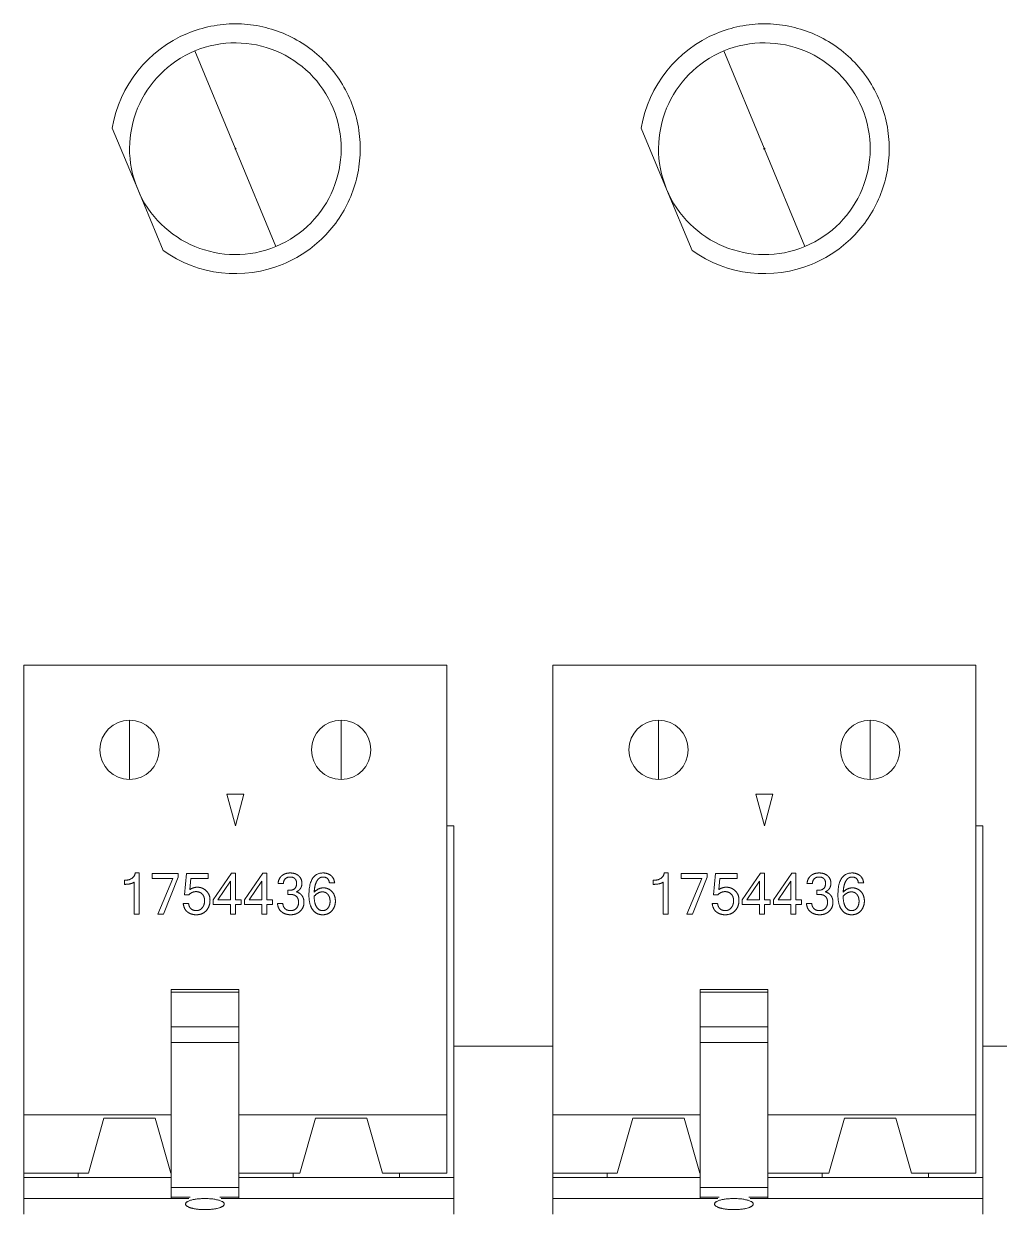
# Model space of a CAD drawing. Header units: millimetres. Extents: x -118 to 1430, y 370 to 1370.
# Drawn here: x 3.47 to 26.52, y 463 to 491.12 of the extents above; entities that cross this region are included whole.
import ezdxf

# ---------------------------------------------------------------- set-up
doc = ezdxf.new("R2010")
doc.units = ezdxf.units.MM
doc.layers.add('TANGENT EDGES', color=7, linetype='Continuous', lineweight=0)
doc.layers.add('VISIBLE', color=7, linetype='Continuous', lineweight=0)

msp = doc.modelspace()

# ---------------------------------------------------------------- linework, layer by layer
at = {"layer": 'TANGENT EDGES'}
for p, q in [((8.47, 488.177), (7.516, 490.477)), ((20.97, 488.177), (20.016, 490.477)), ((9.431, 485.858), (8.478, 488.158)), ((21.931, 485.858), (20.978, 488.158)), ((5.974, 474.67), (5.974, 473.27)), ((10.974, 473.27), (10.974, 474.67)), ((18.474, 474.67), (18.474, 473.27)), ((23.474, 473.27), (23.474, 474.67)), ((8.554, 468.246), (6.954, 468.246)), ((21.054, 468.246), (19.454, 468.246)), ((8.554, 467.425), (6.954, 467.425)), ((21.054, 467.425), (19.454, 467.425)), ((7.402, 463.402), (6.954, 463.402)), ((8.554, 463.402), (8.106, 463.402)), ((19.902, 463.402), (19.454, 463.402)), ((21.054, 463.402), (20.606, 463.402))]:
    msp.add_line(p, q, dxfattribs=at)
for centre, radius, start, end in [((8.474, 488.167), 0.01, 112.5227, 292.5227), ((8.474, 488.167), 0.01, 292.5227, 112.5227), ((20.974, 488.167), 0.01, 112.5227, 292.5227), ((20.974, 488.167), 0.01, 292.5227, 112.5227), ((5.974, 473.97), 0.7, 90, 270), ((5.974, 473.97), 0.7, 270, 90), ((10.974, 473.97), 0.7, 90, 270), ((10.974, 473.97), 0.7, 270, 90), ((18.474, 473.97), 0.7, 90, 270), ((18.474, 473.97), 0.7, 270, 90), ((23.474, 473.97), 0.7, 90, 270), ((23.474, 473.97), 0.7, 270, 90)]:
    msp.add_arc(centre, radius, start, end, dxfattribs=at)
at = {"layer": 'VISIBLE'}
for p, q in [((5.565, 488.656), (6.165, 487.21)), ((18.065, 488.656), (18.665, 487.21)), ((6.165, 487.21), (6.764, 485.763)), ((18.665, 487.21), (19.264, 485.763)), ((3.474, 475.97), (3.474, 466.97)), ((3.474, 475.97), (13.474, 475.97)), ((13.474, 475.97), (13.474, 466.97)), ((15.974, 475.97), (15.974, 466.97)), ((15.974, 475.97), (25.974, 475.97)), ((25.974, 475.97), (25.974, 466.97)), ((8.675, 472.92), (8.273, 472.92)), ((8.273, 472.92), (8.474, 472.17)), ((8.675, 472.92), (8.474, 472.17)), ((21.175, 472.92), (20.773, 472.92)), ((20.773, 472.92), (20.974, 472.17)), ((21.175, 472.92), (20.974, 472.17)), ((13.474, 472.17), (13.634, 472.17)), ((13.634, 463.87), (13.634, 472.17)), ((25.974, 472.17), (26.134, 472.17)), ((26.134, 463.87), (26.134, 472.17)), ((6.108, 471.06), (6.202, 471.06)), ((6.202, 471.06), (6.202, 470.09)), ((6.507, 470.931), (6.507, 471.044)), ((6.507, 471.044), (7.125, 471.044)), ((7.125, 471.044), (7.125, 470.958)), ((7.275, 470.54), (7.316, 471.044)), ((7.316, 471.044), (7.828, 471.044)), ((7.828, 471.044), (7.828, 470.931)), ((7.947, 470.426), (8.381, 471.056)), ((8.381, 471.056), (8.478, 471.056)), ((8.478, 471.056), (8.478, 470.426)), ((8.689, 470.426), (9.123, 471.056)), ((9.123, 471.056), (9.219, 471.056)), ((9.219, 471.056), (9.219, 470.426)), ((18.608, 471.06), (18.702, 471.06)), ((18.702, 471.06), (18.702, 470.09)), ((19.007, 470.931), (19.007, 471.044)), ((19.007, 471.044), (19.625, 471.044)), ((19.625, 471.044), (19.625, 470.958)), ((19.775, 470.54), (19.816, 471.044)), ((19.816, 471.044), (20.328, 471.044)), ((20.328, 471.044), (20.328, 470.931)), ((20.447, 470.426), (20.881, 471.056)), ((20.881, 471.056), (20.978, 471.056)), ((20.978, 471.056), (20.978, 470.426)), ((21.189, 470.426), (21.623, 471.056)), ((21.623, 471.056), (21.719, 471.056)), ((21.719, 471.056), (21.719, 470.426)), ((5.85, 470.791), (5.85, 470.887)), ((6.079, 470.09), (6.079, 470.841)), ((6.997, 470.931), (6.507, 470.931)), ((6.641, 470.09), (6.997, 470.931)), ((7.125, 470.958), (6.778, 470.09)), ((7.421, 470.931), (7.4, 470.666)), ((7.828, 470.931), (7.421, 470.931)), ((8.355, 470.863), (8.062, 470.426)), ((8.355, 470.426), (8.355, 470.863)), ((9.096, 470.863), (8.803, 470.426)), ((9.096, 470.426), (9.096, 470.863)), ((9.608, 470.812), (9.481, 470.812)), ((10.821, 470.823), (10.695, 470.823)), ((18.35, 470.791), (18.35, 470.887)), ((18.579, 470.09), (18.579, 470.841)), ((19.497, 470.931), (19.007, 470.931)), ((19.141, 470.09), (19.497, 470.931)), ((19.625, 470.958), (19.278, 470.09)), ((19.921, 470.931), (19.9, 470.666)), ((20.328, 470.931), (19.921, 470.931)), ((20.855, 470.863), (20.562, 470.426)), ((20.855, 470.426), (20.855, 470.863)), ((21.596, 470.863), (21.303, 470.426)), ((21.596, 470.426), (21.596, 470.863)), ((22.108, 470.812), (21.981, 470.812)), ((23.321, 470.823), (23.195, 470.823)), ((7.372, 470.54), (7.275, 470.54)), ((7.947, 470.318), (7.947, 470.426)), ((8.062, 470.426), (8.355, 470.426)), ((8.478, 470.426), (8.607, 470.426)), ((8.607, 470.426), (8.607, 470.318)), ((8.689, 470.318), (8.689, 470.426)), ((8.803, 470.426), (9.096, 470.426)), ((9.219, 470.426), (9.348, 470.426)), ((9.348, 470.426), (9.348, 470.318)), ((9.713, 470.555), (9.713, 470.651)), ((9.713, 470.651), (9.741, 470.651)), ((9.76, 470.555), (9.713, 470.555)), ((19.872, 470.54), (19.775, 470.54)), ((20.447, 470.318), (20.447, 470.426)), ((20.562, 470.426), (20.855, 470.426)), ((20.978, 470.426), (21.107, 470.426)), ((21.107, 470.426), (21.107, 470.318)), ((21.189, 470.318), (21.189, 470.426)), ((21.303, 470.426), (21.596, 470.426)), ((21.719, 470.426), (21.848, 470.426)), ((21.848, 470.426), (21.848, 470.318)), ((22.213, 470.555), (22.213, 470.651)), ((22.213, 470.651), (22.241, 470.651)), ((22.26, 470.555), (22.213, 470.555)), ((7.241, 470.34), (7.368, 470.34)), ((8.355, 470.318), (7.947, 470.318)), ((8.355, 470.09), (8.355, 470.318)), ((8.478, 470.318), (8.478, 470.09)), ((8.607, 470.318), (8.478, 470.318)), ((9.096, 470.318), (8.689, 470.318)), ((9.096, 470.09), (9.096, 470.318)), ((9.348, 470.318), (9.219, 470.318)), ((9.219, 470.318), (9.219, 470.09)), ((9.469, 470.342), (9.596, 470.342)), ((19.741, 470.34), (19.868, 470.34)), ((20.855, 470.318), (20.447, 470.318)), ((20.855, 470.09), (20.855, 470.318)), ((20.978, 470.318), (20.978, 470.09)), ((21.107, 470.318), (20.978, 470.318)), ((21.596, 470.318), (21.189, 470.318)), ((21.596, 470.09), (21.596, 470.318)), ((21.848, 470.318), (21.719, 470.318)), ((21.719, 470.318), (21.719, 470.09)), ((21.969, 470.342), (22.096, 470.342)), ((6.202, 470.09), (6.079, 470.09)), ((6.778, 470.09), (6.641, 470.09)), ((8.478, 470.09), (8.355, 470.09)), ((9.219, 470.09), (9.096, 470.09)), ((18.702, 470.09), (18.579, 470.09)), ((19.278, 470.09), (19.141, 470.09)), ((20.978, 470.09), (20.855, 470.09)), ((21.719, 470.09), (21.596, 470.09)), ((8.554, 468.31), (6.954, 468.31)), ((6.954, 468.31), (6.954, 468.246)), ((6.954, 468.246), (6.954, 467.425)), ((8.554, 468.31), (8.554, 468.246)), ((8.554, 468.246), (8.554, 467.425)), ((21.054, 468.31), (19.454, 468.31)), ((19.454, 468.31), (19.454, 468.246)), ((19.454, 468.246), (19.454, 467.425)), ((21.054, 468.31), (21.054, 468.246)), ((21.054, 468.246), (21.054, 467.425)), ((6.954, 467.055), (6.954, 467.425)), ((8.554, 467.055), (8.554, 467.425)), ((19.454, 467.055), (19.454, 467.425)), ((21.054, 467.055), (21.054, 467.425)), ((8.554, 467.055), (6.954, 467.055)), ((6.954, 463.627), (6.954, 467.055)), ((8.554, 463.627), (8.554, 467.055)), ((21.054, 467.055), (19.454, 467.055)), ((19.454, 463.627), (19.454, 467.055)), ((21.054, 463.627), (21.054, 467.055)), ((3.474, 466.97), (3.474, 465.344)), ((13.474, 466.97), (13.474, 465.344)), ((13.634, 466.97), (15.974, 466.97)), ((15.974, 466.97), (15.974, 465.344)), ((25.974, 466.97), (25.974, 465.344)), ((28.474, 466.97), (26.134, 466.97)), ((6.954, 465.344), (3.474, 465.344)), ((3.474, 465.344), (3.474, 463.97)), ((13.474, 465.344), (8.554, 465.344)), ((13.474, 465.344), (13.474, 463.97)), ((19.454, 465.344), (15.974, 465.344)), ((15.974, 465.344), (15.974, 463.97)), ((25.974, 465.344), (21.054, 465.344)), ((25.974, 465.344), (25.974, 463.97)), ((5.369, 465.27), (4.999, 463.97)), ((6.579, 465.27), (5.369, 465.27)), ((6.949, 463.97), (6.579, 465.27)), ((10.369, 465.27), (9.999, 463.97)), ((11.579, 465.27), (10.369, 465.27)), ((11.579, 465.27), (11.949, 463.97)), ((17.869, 465.27), (17.499, 463.97)), ((19.079, 465.27), (17.869, 465.27)), ((19.449, 463.97), (19.079, 465.27)), ((22.869, 465.27), (22.499, 463.97)), ((24.079, 465.27), (22.869, 465.27)), ((24.079, 465.27), (24.449, 463.97)), ((3.474, 463.97), (4.999, 463.97)), ((3.474, 463.97), (3.474, 463.87)), ((4.759, 463.97), (4.759, 463.87)), ((6.949, 463.97), (6.954, 463.97)), ((8.554, 463.97), (9.999, 463.97)), ((9.839, 463.87), (9.839, 463.97)), ((11.949, 463.97), (13.474, 463.97)), ((12.349, 463.87), (12.349, 463.97)), ((15.974, 463.97), (17.499, 463.97)), ((15.974, 463.97), (15.974, 463.87)), ((17.259, 463.97), (17.259, 463.87)), ((19.449, 463.97), (19.454, 463.97)), ((21.054, 463.97), (22.499, 463.97)), ((22.339, 463.87), (22.339, 463.97)), ((24.449, 463.97), (25.974, 463.97)), ((24.849, 463.87), (24.849, 463.97)), ((3.474, 463.87), (3.474, 463.37)), ((3.474, 463.87), (4.759, 463.87)), ((6.954, 463.87), (4.759, 463.87)), ((8.554, 463.87), (9.839, 463.87)), ((12.349, 463.87), (9.839, 463.87)), ((12.349, 463.87), (13.634, 463.87)), ((13.634, 463.37), (13.634, 463.87)), ((15.974, 463.87), (15.974, 463.37)), ((15.974, 463.87), (17.259, 463.87)), ((19.454, 463.87), (17.259, 463.87)), ((21.054, 463.87), (22.339, 463.87)), ((24.849, 463.87), (22.339, 463.87)), ((24.849, 463.87), (26.134, 463.87)), ((26.134, 463.37), (26.134, 463.87)), ((8.554, 463.627), (6.954, 463.627)), ((6.954, 463.627), (6.954, 463.402)), ((6.954, 463.37), (6.954, 463.402)), ((8.554, 463.627), (8.554, 463.402)), ((8.554, 463.37), (8.554, 463.402)), ((21.054, 463.627), (19.454, 463.627)), ((19.454, 463.627), (19.454, 463.402)), ((19.454, 463.37), (19.454, 463.402)), ((21.054, 463.627), (21.054, 463.402)), ((21.054, 463.37), (21.054, 463.402)), ((3.474, 463.37), (7.372, 463.37)), ((3.474, 463.37), (3.474, 463)), ((8.135, 463.37), (13.634, 463.37)), ((13.634, 463), (13.634, 463.37)), ((15.974, 463.37), (19.872, 463.37)), ((15.974, 463.37), (15.974, 463)), ((20.635, 463.37), (26.134, 463.37)), ((26.134, 463), (26.134, 463.37))]:
    msp.add_line(p, q, dxfattribs=at)
for centre, radius, start, end in [((8.474, 488.167), 2.95, 101.2727, 112.5227), ((8.474, 488.167), 2.95, 90.0227, 101.2727), ((8.474, 488.167), 2.95, 78.7727, 90.0227), ((8.474, 488.167), 2.95, 56.2727, 78.7727), ((20.974, 488.167), 2.95, 101.2727, 112.5227), ((20.974, 488.167), 2.95, 90.0227, 101.2727), ((20.974, 488.167), 2.95, 78.7727, 90.0227), ((20.974, 488.167), 2.95, 56.2727, 78.7727), ((8.474, 488.167), 2.95, 112.5227, 170.4589), ((8.474, 488.167), 2.5, 292.5227, 112.5227), ((20.974, 488.167), 2.95, 112.5227, 170.4589), ((20.974, 488.167), 2.5, 292.5227, 112.5227), ((8.474, 488.167), 2.5, 112.5227, 292.5227), ((8.474, 488.167), 2.95, 45.0227, 56.2727), ((20.974, 488.167), 2.5, 112.5227, 292.5227), ((20.974, 488.167), 2.95, 45.0227, 56.2727), ((8.474, 488.167), 2.95, 33.7727, 45.0227), ((20.974, 488.167), 2.95, 33.7727, 45.0227), ((8.474, 488.167), 2.95, 11.2727, 33.7727), ((20.974, 488.167), 2.95, 11.2727, 33.7727), ((8.474, 488.167), 2.95, 0.0227, 11.2727), ((20.974, 488.167), 2.95, 0.0227, 11.2727), ((8.474, 488.167), 2.95, 348.7727, 0.0227), ((20.974, 488.167), 2.95, 348.7727, 0.0227), ((8.474, 488.167), 2.95, 326.2727, 348.7727), ((20.974, 488.167), 2.95, 326.2727, 348.7727), ((8.474, 488.167), 2.95, 315.0227, 326.2727), ((20.974, 488.167), 2.95, 315.0227, 326.2727), ((8.474, 488.167), 2.95, 303.7727, 315.0227), ((20.974, 488.167), 2.95, 303.7727, 315.0227), ((8.474, 488.167), 2.95, 234.5865, 292.5227), ((8.474, 488.167), 2.95, 292.5227, 303.7727), ((20.974, 488.167), 2.95, 234.5865, 292.5227), ((20.974, 488.167), 2.95, 292.5227, 303.7727)]:
    msp.add_arc(centre, radius, start, end, dxfattribs=at)
for points in [[(5.85, 470.887), (6.074, 470.887), (6.108, 471.06)], [(9.481, 470.812), (9.495, 470.933), (9.574, 470.997)], [(9.574, 470.997), (9.652, 471.06), (9.768, 471.06)], [(9.768, 471.06), (9.895, 471.06), (9.971, 470.991)], [(9.971, 470.991), (10.046, 470.922), (10.046, 470.812)], [(10.212, 470.536), (10.212, 471.06), (10.549, 471.06)], [(10.549, 471.06), (10.656, 471.06), (10.731, 471)], [(10.731, 471), (10.805, 470.941), (10.821, 470.823)], [(18.35, 470.887), (18.574, 470.887), (18.608, 471.06)], [(21.981, 470.812), (21.995, 470.933), (22.074, 470.997)], [(22.074, 470.997), (22.152, 471.06), (22.268, 471.06)], [(22.268, 471.06), (22.395, 471.06), (22.471, 470.991)], [(22.471, 470.991), (22.546, 470.922), (22.546, 470.812)], [(22.712, 470.536), (22.712, 471.06), (23.049, 471.06)], [(23.049, 471.06), (23.156, 471.06), (23.231, 471)], [(23.231, 471), (23.305, 470.941), (23.321, 470.823)], [(6.079, 470.841), (6.005, 470.791), (5.85, 470.791)], [(7.4, 470.666), (7.471, 470.723), (7.577, 470.723)], [(7.577, 470.723), (7.696, 470.723), (7.785, 470.639)], [(9.77, 470.964), (9.625, 470.964), (9.608, 470.812)], [(9.741, 470.651), (9.92, 470.651), (9.92, 470.815)], [(9.88, 470.926), (9.841, 470.964), (9.77, 470.964)], [(9.92, 470.815), (9.92, 470.887), (9.88, 470.926)], [(10.014, 470.697), (9.981, 470.642), (9.913, 470.614)], [(10.046, 470.812), (10.046, 470.751), (10.014, 470.697)], [(10.4, 470.871), (10.346, 470.779), (10.336, 470.605)], [(10.336, 470.605), (10.431, 470.708), (10.553, 470.708)], [(10.543, 470.964), (10.455, 470.964), (10.4, 470.871)], [(10.695, 470.823), (10.679, 470.964), (10.543, 470.964)], [(10.553, 470.708), (10.673, 470.708), (10.755, 470.621)], [(18.579, 470.841), (18.505, 470.791), (18.35, 470.791)], [(19.9, 470.666), (19.971, 470.723), (20.077, 470.723)], [(20.077, 470.723), (20.196, 470.723), (20.285, 470.639)], [(22.27, 470.964), (22.125, 470.964), (22.108, 470.812)], [(22.241, 470.651), (22.42, 470.651), (22.42, 470.815)], [(22.38, 470.926), (22.341, 470.964), (22.27, 470.964)], [(22.42, 470.815), (22.42, 470.887), (22.38, 470.926)], [(22.514, 470.697), (22.481, 470.642), (22.413, 470.614)], [(22.546, 470.812), (22.546, 470.751), (22.514, 470.697)], [(22.9, 470.871), (22.846, 470.779), (22.836, 470.605)], [(22.836, 470.605), (22.931, 470.708), (23.053, 470.708)], [(23.043, 470.964), (22.955, 470.964), (22.9, 470.871)], [(23.195, 470.823), (23.179, 470.964), (23.043, 470.964)], [(23.053, 470.708), (23.173, 470.708), (23.255, 470.621)], [(7.545, 470.619), (7.443, 470.619), (7.372, 470.54)], [(7.69, 470.561), (7.634, 470.619), (7.545, 470.619)], [(7.746, 470.403), (7.746, 470.503), (7.69, 470.561)], [(7.785, 470.639), (7.874, 470.554), (7.874, 470.414)], [(7.874, 470.414), (7.874, 470.267), (7.785, 470.17)], [(9.914, 470.507), (9.861, 470.555), (9.76, 470.555)], [(9.913, 470.614), (10, 470.591), (10.047, 470.525)], [(9.967, 470.368), (9.967, 470.458), (9.914, 470.507)], [(10.047, 470.525), (10.095, 470.459), (10.095, 470.371)], [(10.298, 470.193), (10.212, 470.312), (10.212, 470.536)], [(10.532, 470.613), (10.431, 470.613), (10.335, 470.51)], [(10.335, 470.51), (10.337, 470.345), (10.391, 470.258)], [(10.662, 470.551), (10.613, 470.613), (10.532, 470.613)], [(10.711, 470.392), (10.711, 470.489), (10.662, 470.551)], [(10.755, 470.621), (10.837, 470.534), (10.837, 470.4)], [(20.045, 470.619), (19.943, 470.619), (19.872, 470.54)], [(20.19, 470.561), (20.134, 470.619), (20.045, 470.619)], [(20.246, 470.403), (20.246, 470.503), (20.19, 470.561)], [(20.285, 470.639), (20.374, 470.554), (20.374, 470.414)], [(20.374, 470.414), (20.374, 470.267), (20.285, 470.17)], [(22.414, 470.507), (22.361, 470.555), (22.26, 470.555)], [(22.413, 470.614), (22.5, 470.591), (22.547, 470.525)], [(22.467, 470.368), (22.467, 470.458), (22.414, 470.507)], [(22.547, 470.525), (22.595, 470.459), (22.595, 470.371)], [(22.798, 470.193), (22.712, 470.312), (22.712, 470.536)], [(23.032, 470.613), (22.931, 470.613), (22.835, 470.51)], [(22.835, 470.51), (22.837, 470.345), (22.891, 470.258)], [(23.162, 470.551), (23.113, 470.613), (23.032, 470.613)], [(23.211, 470.392), (23.211, 470.489), (23.162, 470.551)], [(23.255, 470.621), (23.337, 470.534), (23.337, 470.4)], [(7.341, 470.14), (7.255, 470.207), (7.241, 470.34)], [(7.548, 470.073), (7.427, 470.073), (7.341, 470.14)], [(7.368, 470.34), (7.379, 470.254), (7.428, 470.212)], [(7.428, 470.212), (7.478, 470.17), (7.548, 470.17)], [(7.548, 470.17), (7.636, 470.17), (7.691, 470.237)], [(7.785, 470.17), (7.695, 470.073), (7.548, 470.073)], [(7.691, 470.237), (7.746, 470.304), (7.746, 470.403)], [(9.56, 470.147), (9.475, 470.22), (9.469, 470.342)], [(9.779, 470.073), (9.645, 470.073), (9.56, 470.147)], [(9.596, 470.342), (9.596, 470.271), (9.643, 470.22)], [(9.643, 470.22), (9.691, 470.17), (9.779, 470.17)], [(9.779, 470.17), (9.865, 470.17), (9.916, 470.225)], [(10.004, 470.156), (9.914, 470.073), (9.779, 470.073)], [(9.916, 470.225), (9.967, 470.281), (9.967, 470.368)], [(10.095, 470.371), (10.095, 470.239), (10.004, 470.156)], [(10.539, 470.073), (10.384, 470.073), (10.298, 470.193)], [(10.391, 470.258), (10.445, 470.17), (10.536, 470.17)], [(10.536, 470.17), (10.615, 470.17), (10.663, 470.233)], [(10.756, 470.169), (10.674, 470.073), (10.539, 470.073)], [(10.663, 470.233), (10.711, 470.297), (10.711, 470.392)], [(10.837, 470.4), (10.837, 470.264), (10.756, 470.169)], [(19.841, 470.14), (19.755, 470.207), (19.741, 470.34)], [(20.048, 470.073), (19.927, 470.073), (19.841, 470.14)], [(19.868, 470.34), (19.879, 470.254), (19.928, 470.212)], [(19.928, 470.212), (19.978, 470.17), (20.048, 470.17)], [(20.048, 470.17), (20.136, 470.17), (20.191, 470.237)], [(20.285, 470.17), (20.195, 470.073), (20.048, 470.073)], [(20.191, 470.237), (20.246, 470.304), (20.246, 470.403)], [(22.06, 470.147), (21.975, 470.22), (21.969, 470.342)], [(22.279, 470.073), (22.145, 470.073), (22.06, 470.147)], [(22.096, 470.342), (22.096, 470.271), (22.143, 470.22)], [(22.143, 470.22), (22.191, 470.17), (22.279, 470.17)], [(22.279, 470.17), (22.365, 470.17), (22.416, 470.225)], [(22.504, 470.156), (22.414, 470.073), (22.279, 470.073)], [(22.416, 470.225), (22.467, 470.281), (22.467, 470.368)], [(22.595, 470.371), (22.595, 470.239), (22.504, 470.156)], [(23.039, 470.073), (22.884, 470.073), (22.798, 470.193)], [(22.891, 470.258), (22.945, 470.17), (23.036, 470.17)], [(23.036, 470.17), (23.115, 470.17), (23.163, 470.233)], [(23.256, 470.169), (23.174, 470.073), (23.039, 470.073)], [(23.163, 470.233), (23.211, 470.297), (23.211, 470.392)], [(23.337, 470.4), (23.337, 470.264), (23.256, 470.169)]]:
    msp.add_open_spline(points, degree=2, dxfattribs=at)
for points, knots in [([(7.319, 463.198), (7.313, 463.203), (7.308, 463.208), (7.305, 463.213), (7.301, 463.218), (7.299, 463.223), (7.297, 463.228), (7.295, 463.237), (7.295, 463.247), (7.3, 463.256)], [2.0048581, 2.0048581, 2.0048581, 2.0048581, 2.0591781, 2.0591781, 2.0591781, 2.1134097, 2.1134097, 2.1134097, 2.2105486, 2.2105486, 2.2105486, 2.2105486]), ([(7.3, 463.256), (7.3, 463.257), (7.301, 463.258), (7.301, 463.259), (7.304, 463.264), (7.308, 463.269), (7.313, 463.274), (7.318, 463.279), (7.323, 463.284), (7.33, 463.289), (7.337, 463.293), (7.345, 463.298), (7.354, 463.303), (7.363, 463.307), (7.373, 463.312), (7.383, 463.316), (7.394, 463.32), (7.405, 463.324), (7.417, 463.328), (7.43, 463.332), (7.443, 463.335), (7.456, 463.338), (7.47, 463.342), (7.484, 463.345), (7.499, 463.348), (7.507, 463.349), (7.515, 463.351), (7.522, 463.352), (7.53, 463.353), (7.538, 463.354), (7.546, 463.356), (7.562, 463.358), (7.578, 463.36), (7.595, 463.362), (7.604, 463.363), (7.612, 463.364), (7.621, 463.364), (7.629, 463.365), (7.638, 463.366), (7.647, 463.366), (7.664, 463.368), (7.682, 463.368), (7.7, 463.369), (7.718, 463.37), (7.736, 463.37), (7.754, 463.37)], [2.2105486, 2.2105486, 2.2105486, 2.2105486, 2.2216247, 2.2216247, 2.2216247, 2.2759317, 2.2759317, 2.2759317, 2.3299268, 2.3299268, 2.3299268, 2.3840773, 2.3840773, 2.3840773, 2.4384124, 2.4384124, 2.4384124, 2.4925399, 2.4925399, 2.4925399, 2.5464815, 2.5464815, 2.5464815, 2.6005234, 2.6005234, 2.6005234, 2.6274693, 2.6274693, 2.6274693, 2.6544262, 2.6544262, 2.6544262, 2.70843, 2.70843, 2.70843, 2.7353823, 2.7353823, 2.7353823, 2.7623324, 2.7623324, 2.7623324, 2.816373, 2.816373, 2.816373, 2.8702953, 2.8702953, 2.8702953, 2.8702953]), ([(7.754, 463.107), (7.742, 463.107), (7.73, 463.107), (7.718, 463.108), (7.706, 463.108), (7.694, 463.108), (7.682, 463.109), (7.671, 463.109), (7.659, 463.11), (7.647, 463.111), (7.635, 463.112), (7.624, 463.113), (7.613, 463.114), (7.601, 463.115), (7.59, 463.116), (7.579, 463.117), (7.568, 463.119), (7.557, 463.12), (7.546, 463.122), (7.536, 463.123), (7.525, 463.125), (7.515, 463.127), (7.505, 463.128), (7.495, 463.13), (7.485, 463.132), (7.476, 463.134), (7.466, 463.136), (7.457, 463.139), (7.448, 463.141), (7.439, 463.143), (7.431, 463.146), (7.422, 463.148), (7.414, 463.15), (7.406, 463.153), (7.399, 463.156), (7.391, 463.158), (7.384, 463.161), (7.377, 463.164), (7.37, 463.167), (7.364, 463.17), (7.358, 463.173), (7.352, 463.176), (7.346, 463.179), (7.341, 463.182), (7.336, 463.185), (7.331, 463.188), (7.327, 463.191), (7.322, 463.194), (7.319, 463.198)], [1.4329539, 1.4329539, 1.4329539, 1.4329539, 1.4688088, 1.4688088, 1.4688088, 1.5047575, 1.5047575, 1.5047575, 1.5406875, 1.5406875, 1.5406875, 1.5764951, 1.5764951, 1.5764951, 1.6123262, 1.6123262, 1.6123262, 1.6481983, 1.6481983, 1.6481983, 1.6840015, 1.6840015, 1.6840015, 1.7198212, 1.7198212, 1.7198212, 1.7556962, 1.7556962, 1.7556962, 1.7915158, 1.7915158, 1.7915158, 1.827353, 1.827353, 1.827353, 1.8633412, 1.8633412, 1.8633412, 1.899371, 1.899371, 1.899371, 1.9353274, 1.9353274, 1.9353274, 1.9711343, 1.9711343, 1.9711343, 2.0070686, 2.0070686, 2.0070686, 2.0070686]), ([(7.754, 463.37), (7.772, 463.37), (7.79, 463.37), (7.808, 463.369), (7.826, 463.368), (7.843, 463.368), (7.861, 463.366), (7.896, 463.364), (7.93, 463.36), (7.962, 463.356), (7.994, 463.351), (8.024, 463.345), (8.051, 463.338), (8.065, 463.335), (8.078, 463.332), (8.09, 463.328), (8.103, 463.324), (8.114, 463.32), (8.125, 463.316), (8.135, 463.312), (8.145, 463.307), (8.154, 463.303), (8.163, 463.298), (8.17, 463.294), (8.177, 463.289), (8.184, 463.284), (8.19, 463.279), (8.195, 463.274), (8.2, 463.269), (8.204, 463.264), (8.207, 463.259), (8.207, 463.258), (8.208, 463.257), (8.208, 463.256)], [0, 0, 0, 0, 0.054, 0.054, 0.054, 0.1081119, 0.1081119, 0.1081119, 0.2160335, 0.2160335, 0.2160335, 0.3239429, 0.3239429, 0.3239429, 0.3778641, 0.3778641, 0.3778641, 0.4319972, 0.4319972, 0.4319972, 0.4862463, 0.4862463, 0.4862463, 0.5402406, 0.5402406, 0.5402406, 0.5943776, 0.5943776, 0.5943776, 0.6487161, 0.6487161, 0.6487161, 0.6597773, 0.6597773, 0.6597773, 0.6597773]), ([(8.042, 463.137), (8.032, 463.134), (8.021, 463.132), (8.011, 463.13), (8, 463.128), (7.989, 463.126), (7.978, 463.124), (7.966, 463.122), (7.955, 463.121), (7.943, 463.119), (7.931, 463.117), (7.919, 463.116), (7.907, 463.115), (7.894, 463.114), (7.882, 463.113), (7.87, 463.112), (7.857, 463.111), (7.844, 463.11), (7.831, 463.109), (7.819, 463.109), (7.806, 463.108), (7.793, 463.108), (7.78, 463.107), (7.767, 463.107), (7.754, 463.107)], [1.1221288, 1.1221288, 1.1221288, 1.1221288, 1.1611473, 1.1611473, 1.1611473, 1.2000646, 1.2000646, 1.2000646, 1.2390162, 1.2390162, 1.2390162, 1.2780027, 1.2780027, 1.2780027, 1.316905, 1.316905, 1.316905, 1.3558904, 1.3558904, 1.3558904, 1.394915, 1.394915, 1.394915, 1.4338398, 1.4338398, 1.4338398, 1.4338398]), ([(8.189, 463.198), (8.186, 463.195), (8.182, 463.192), (8.178, 463.189), (8.174, 463.186), (8.169, 463.183), (8.164, 463.18), (8.159, 463.177), (8.154, 463.175), (8.149, 463.172), (8.143, 463.169), (8.137, 463.167), (8.131, 463.164), (8.125, 463.161), (8.118, 463.159), (8.111, 463.156), (8.104, 463.154), (8.097, 463.152), (8.09, 463.149), (8.075, 463.145), (8.059, 463.14), (8.042, 463.137)], [0.8611269, 0.8611269, 0.8611269, 0.8611269, 0.8938324, 0.8938324, 0.8938324, 0.9265792, 0.9265792, 0.9265792, 0.959467, 0.959467, 0.959467, 0.9924119, 0.9924119, 0.9924119, 1.0253249, 1.0253249, 1.0253249, 1.0581198, 1.0581198, 1.0581198, 1.1235306, 1.1235306, 1.1235306, 1.1235306]), ([(8.208, 463.256), (8.21, 463.252), (8.211, 463.248), (8.212, 463.243), (8.212, 463.238), (8.212, 463.233), (8.211, 463.228), (8.209, 463.223), (8.207, 463.218), (8.203, 463.213), (8.199, 463.208), (8.195, 463.202), (8.189, 463.198)], [0.6597773, 0.6597773, 0.6597773, 0.6597773, 0.7028642, 0.7028642, 0.7028642, 0.7568669, 0.7568669, 0.7568669, 0.8111794, 0.8111794, 0.8111794, 0.8654371, 0.8654371, 0.8654371, 0.8654371]), ([(19.819, 463.198), (19.813, 463.203), (19.808, 463.208), (19.805, 463.213), (19.801, 463.218), (19.799, 463.223), (19.797, 463.228), (19.795, 463.237), (19.795, 463.247), (19.8, 463.256)], [2.0048581, 2.0048581, 2.0048581, 2.0048581, 2.0591781, 2.0591781, 2.0591781, 2.1134097, 2.1134097, 2.1134097, 2.2105486, 2.2105486, 2.2105486, 2.2105486]), ([(19.8, 463.256), (19.8, 463.257), (19.801, 463.258), (19.801, 463.259), (19.804, 463.264), (19.808, 463.269), (19.813, 463.274), (19.818, 463.279), (19.823, 463.284), (19.83, 463.289), (19.837, 463.293), (19.845, 463.298), (19.854, 463.303), (19.863, 463.307), (19.873, 463.312), (19.883, 463.316), (19.894, 463.32), (19.905, 463.324), (19.917, 463.328), (19.93, 463.332), (19.943, 463.335), (19.956, 463.338), (19.97, 463.342), (19.984, 463.345), (19.999, 463.348), (20.007, 463.349), (20.015, 463.351), (20.022, 463.352), (20.03, 463.353), (20.038, 463.354), (20.046, 463.356), (20.062, 463.358), (20.078, 463.36), (20.095, 463.362), (20.104, 463.363), (20.112, 463.364), (20.121, 463.364), (20.129, 463.365), (20.138, 463.366), (20.147, 463.366), (20.164, 463.368), (20.182, 463.368), (20.2, 463.369), (20.218, 463.37), (20.236, 463.37), (20.254, 463.37)], [2.2105486, 2.2105486, 2.2105486, 2.2105486, 2.2216247, 2.2216247, 2.2216247, 2.2759317, 2.2759317, 2.2759317, 2.3299268, 2.3299268, 2.3299268, 2.3840773, 2.3840773, 2.3840773, 2.4384124, 2.4384124, 2.4384124, 2.4925399, 2.4925399, 2.4925399, 2.5464815, 2.5464815, 2.5464815, 2.6005234, 2.6005234, 2.6005234, 2.6274693, 2.6274693, 2.6274693, 2.6544262, 2.6544262, 2.6544262, 2.70843, 2.70843, 2.70843, 2.7353823, 2.7353823, 2.7353823, 2.7623324, 2.7623324, 2.7623324, 2.816373, 2.816373, 2.816373, 2.8702953, 2.8702953, 2.8702953, 2.8702953]), ([(20.254, 463.107), (20.242, 463.107), (20.23, 463.107), (20.218, 463.108), (20.206, 463.108), (20.194, 463.108), (20.182, 463.109), (20.171, 463.109), (20.159, 463.11), (20.147, 463.111), (20.135, 463.112), (20.124, 463.113), (20.113, 463.114), (20.101, 463.115), (20.09, 463.116), (20.079, 463.117), (20.068, 463.119), (20.057, 463.12), (20.046, 463.122), (20.036, 463.123), (20.025, 463.125), (20.015, 463.127), (20.005, 463.128), (19.995, 463.13), (19.985, 463.132), (19.976, 463.134), (19.966, 463.136), (19.957, 463.139), (19.948, 463.141), (19.939, 463.143), (19.931, 463.146), (19.922, 463.148), (19.914, 463.15), (19.906, 463.153), (19.899, 463.156), (19.891, 463.158), (19.884, 463.161), (19.877, 463.164), (19.87, 463.167), (19.864, 463.17), (19.858, 463.173), (19.852, 463.176), (19.846, 463.179), (19.841, 463.182), (19.836, 463.185), (19.831, 463.188), (19.827, 463.191), (19.822, 463.194), (19.819, 463.198)], [1.4329539, 1.4329539, 1.4329539, 1.4329539, 1.4688088, 1.4688088, 1.4688088, 1.5047575, 1.5047575, 1.5047575, 1.5406875, 1.5406875, 1.5406875, 1.5764951, 1.5764951, 1.5764951, 1.6123262, 1.6123262, 1.6123262, 1.6481983, 1.6481983, 1.6481983, 1.6840015, 1.6840015, 1.6840015, 1.7198212, 1.7198212, 1.7198212, 1.7556962, 1.7556962, 1.7556962, 1.7915158, 1.7915158, 1.7915158, 1.827353, 1.827353, 1.827353, 1.8633412, 1.8633412, 1.8633412, 1.899371, 1.899371, 1.899371, 1.9353274, 1.9353274, 1.9353274, 1.9711343, 1.9711343, 1.9711343, 2.0070686, 2.0070686, 2.0070686, 2.0070686]), ([(20.254, 463.37), (20.272, 463.37), (20.29, 463.37), (20.308, 463.369), (20.326, 463.368), (20.343, 463.368), (20.361, 463.366), (20.396, 463.364), (20.43, 463.36), (20.462, 463.356), (20.494, 463.351), (20.524, 463.345), (20.551, 463.338), (20.565, 463.335), (20.578, 463.332), (20.59, 463.328), (20.603, 463.324), (20.614, 463.32), (20.625, 463.316), (20.635, 463.312), (20.645, 463.307), (20.654, 463.303), (20.663, 463.298), (20.67, 463.294), (20.677, 463.289), (20.684, 463.284), (20.69, 463.279), (20.695, 463.274), (20.7, 463.269), (20.704, 463.264), (20.707, 463.259), (20.707, 463.258), (20.708, 463.257), (20.708, 463.256)], [0, 0, 0, 0, 0.054, 0.054, 0.054, 0.1081119, 0.1081119, 0.1081119, 0.2160335, 0.2160335, 0.2160335, 0.3239429, 0.3239429, 0.3239429, 0.3778641, 0.3778641, 0.3778641, 0.4319972, 0.4319972, 0.4319972, 0.4862463, 0.4862463, 0.4862463, 0.5402406, 0.5402406, 0.5402406, 0.5943776, 0.5943776, 0.5943776, 0.6487161, 0.6487161, 0.6487161, 0.6597773, 0.6597773, 0.6597773, 0.6597773]), ([(20.542, 463.137), (20.532, 463.134), (20.521, 463.132), (20.511, 463.13), (20.5, 463.128), (20.489, 463.126), (20.478, 463.124), (20.466, 463.122), (20.455, 463.121), (20.443, 463.119), (20.431, 463.117), (20.419, 463.116), (20.407, 463.115), (20.394, 463.114), (20.382, 463.113), (20.37, 463.112), (20.357, 463.111), (20.344, 463.11), (20.331, 463.109), (20.319, 463.109), (20.306, 463.108), (20.293, 463.108), (20.28, 463.107), (20.267, 463.107), (20.254, 463.107)], [1.1221288, 1.1221288, 1.1221288, 1.1221288, 1.1611473, 1.1611473, 1.1611473, 1.2000646, 1.2000646, 1.2000646, 1.2390162, 1.2390162, 1.2390162, 1.2780027, 1.2780027, 1.2780027, 1.316905, 1.316905, 1.316905, 1.3558904, 1.3558904, 1.3558904, 1.394915, 1.394915, 1.394915, 1.4338398, 1.4338398, 1.4338398, 1.4338398]), ([(20.689, 463.198), (20.686, 463.195), (20.682, 463.192), (20.678, 463.189), (20.674, 463.186), (20.669, 463.183), (20.664, 463.18), (20.659, 463.177), (20.654, 463.175), (20.649, 463.172), (20.643, 463.169), (20.637, 463.167), (20.631, 463.164), (20.625, 463.161), (20.618, 463.159), (20.611, 463.156), (20.604, 463.154), (20.597, 463.152), (20.59, 463.149), (20.575, 463.145), (20.559, 463.14), (20.542, 463.137)], [0.8611269, 0.8611269, 0.8611269, 0.8611269, 0.8938324, 0.8938324, 0.8938324, 0.9265792, 0.9265792, 0.9265792, 0.959467, 0.959467, 0.959467, 0.9924119, 0.9924119, 0.9924119, 1.0253249, 1.0253249, 1.0253249, 1.0581198, 1.0581198, 1.0581198, 1.1235306, 1.1235306, 1.1235306, 1.1235306]), ([(20.708, 463.256), (20.71, 463.252), (20.711, 463.248), (20.712, 463.243), (20.712, 463.238), (20.712, 463.233), (20.711, 463.228), (20.709, 463.223), (20.707, 463.218), (20.703, 463.213), (20.699, 463.208), (20.695, 463.202), (20.689, 463.198)], [0.6597773, 0.6597773, 0.6597773, 0.6597773, 0.7028642, 0.7028642, 0.7028642, 0.7568669, 0.7568669, 0.7568669, 0.8111794, 0.8111794, 0.8111794, 0.8654371, 0.8654371, 0.8654371, 0.8654371])]:
    msp.add_open_spline(points, degree=3, knots=knots, dxfattribs=at)

doc.saveas('drawing.dxf')
